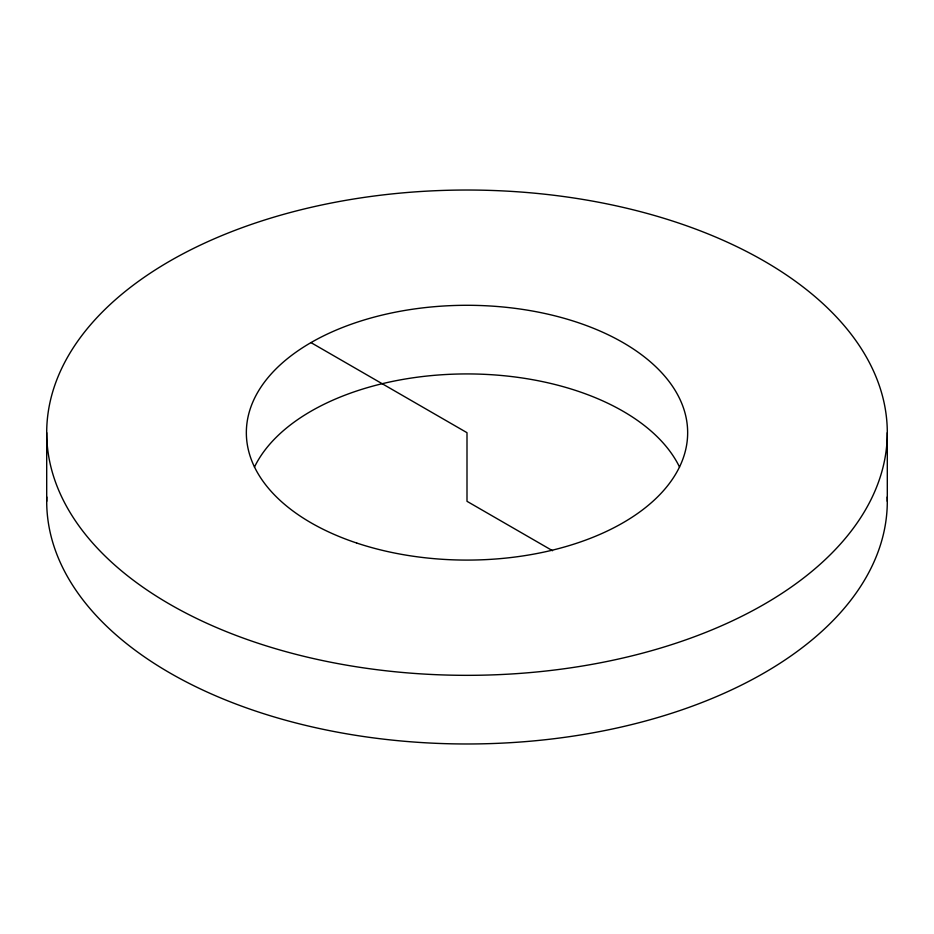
<?xml version="1.0" encoding="UTF-8"?>
<svg xmlns="http://www.w3.org/2000/svg" width="934" height="934" viewBox="0 0 934 934"><rect width="100%" height="100%" fill="white"/><g stroke="black" fill="none" stroke-linecap="round" stroke-linejoin="round"><path stroke-width="1.4" d="M310.975 342.603L467 432.687L467 501.313L552.566 550.721M887.3 432.687A420.3 242.653 0 0 1 256.85 642.826A420.3 242.653 0 0 1 256.85 222.537A420.3 242.653 0 0 1 887.3 432.687L887.3 501.313M46.7 432.687L46.7 501.313M254.445 467.105A220.657 127.398 0 0 1 467 373.927A220.657 127.398 0 0 1 679.555 467.105M887.23 496.993A420.3 242.653 0 0 1 467 743.978A420.3 242.653 0 0 1 46.77 496.993M356.671 543.016A220.657 127.398 0 0 0 687.658 432.687A220.657 127.398 0 0 0 356.671 322.358A220.657 127.398 0 0 0 356.671 543.016"/></g></svg>
